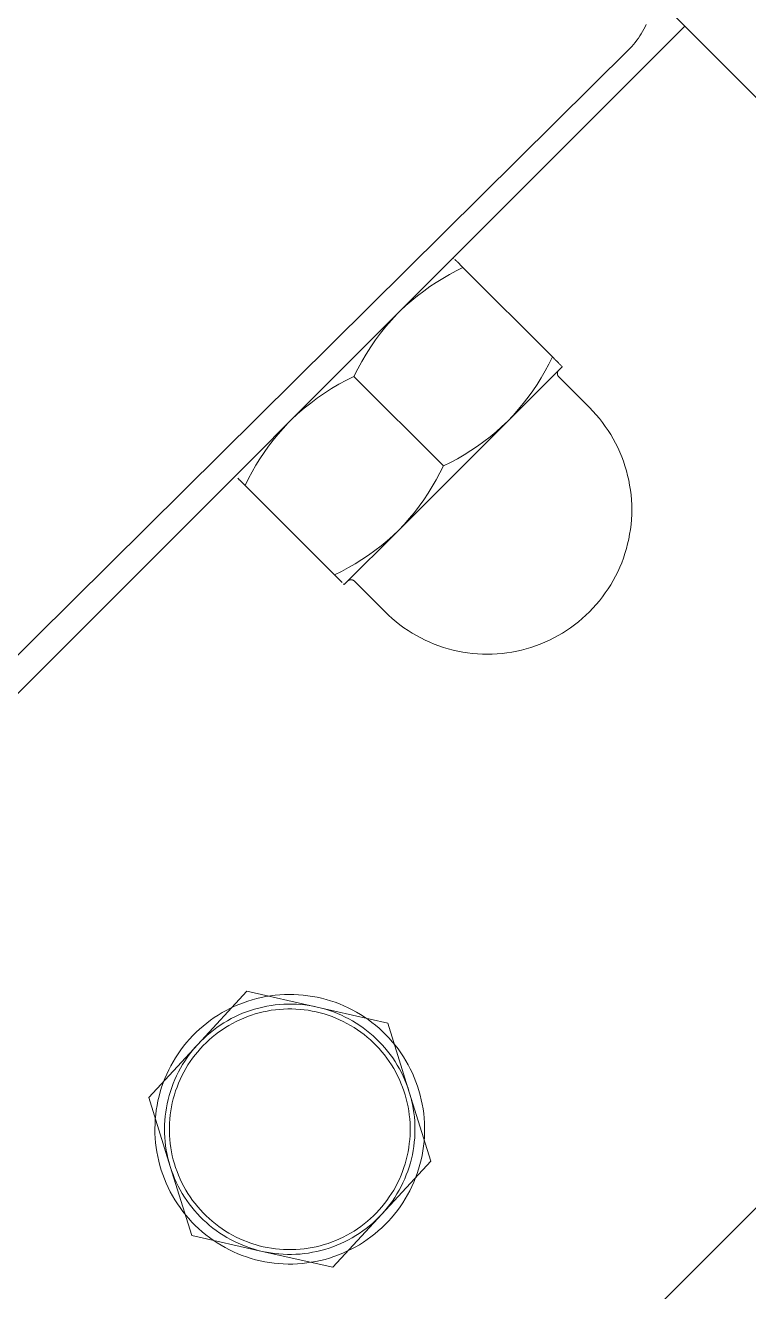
# Model space of a CAD drawing. Header units: millimetres. Extents: x -111 to 4919, y -143 to 3304.
# Drawn here: x 2043.7 to 2081.3, y 1589.4 to 1655.2 of the extents above; entities that cross this region are included whole.
import ezdxf

# ---------------------------------------------------------------- set-up
doc = ezdxf.new("R2010")
doc.units = ezdxf.units.MM
doc.layers.add('ZANO_R', color=7, linetype='Continuous', lineweight=0)

msp = doc.modelspace()

# ---------------------------------------------------------------- linework, layer by layer
at = {"layer": 'ZANO_R'}
for p, q in [((2077.942, 1655.129), (2076.258, 1656.813)), ((2075.935, 1655.228), (2075.879, 1655.103)), ((2070.871, 1648.057), (2077.942, 1655.129)), ((2075.537, 1654.513), (2075.457, 1654.402)), ((2075.613, 1654.626), (2075.537, 1654.513)), ((2075.686, 1654.742), (2075.613, 1654.626)), ((2075.754, 1654.86), (2075.686, 1654.742)), ((2075.818, 1654.98), (2075.754, 1654.86)), ((2075.879, 1655.103), (2075.818, 1654.98)), ((2103.398, 1629.673), (2077.942, 1655.129)), ((1760.873, 1342.491), (2075.074, 1653.962)), ((2075.074, 1653.962), (2075.135, 1654.024)), ((2075.135, 1654.024), (2075.195, 1654.087)), ((2075.286, 1654.189), (2075.195, 1654.087)), ((2075.373, 1654.294), (2075.286, 1654.189)), ((2075.457, 1654.402), (2075.373, 1654.294)), ((2070.871, 1648.057), (1766.815, 1344.002)), ((2065.927, 1643.103), (2065.922, 1643.108)), ((2065.935, 1643.095), (2065.931, 1643.099)), ((2065.947, 1643.083), (2065.941, 1643.088)), ((2066.022, 1643.007), (2065.999, 1643.031)), ((2066.022, 1643.007), (2066.028, 1643.002)), ((2066.057, 1642.972), (2066.028, 1643.002)), ((2066.057, 1642.972), (2066.059, 1642.97)), ((2066.088, 1642.942), (2066.059, 1642.97)), ((2066.088, 1642.942), (2066.094, 1642.935)), ((2066.121, 1642.909), (2066.094, 1642.935)), ((2066.121, 1642.909), (2066.132, 1642.897)), ((2066.154, 1642.875), (2066.132, 1642.897)), ((2066.154, 1642.875), (2066.371, 1642.659)), ((2065.042, 1641.829), (2065.379, 1642.039)), ((2065.379, 1642.039), (2065.722, 1642.237)), ((2065.722, 1642.237), (2066.072, 1642.426)), ((2066.072, 1642.426), (2066.427, 1642.602)), ((2066.427, 1642.602), (2066.371, 1642.659)), ((2066.427, 1642.602), (2071.073, 1637.956)), ((2064.073, 1641.138), (2064.389, 1641.378)), ((2064.389, 1641.378), (2064.712, 1641.609)), ((2064.712, 1641.609), (2065.042, 1641.829)), ((2063.465, 1640.628), (2063.765, 1640.888)), ((2063.765, 1640.888), (2064.073, 1641.138)), ((2062.712, 1639.871), (2063.01, 1640.195)), ((2063.174, 1640.359), (2063.465, 1640.628)), ((2062.151, 1639.192), (2062.426, 1639.537)), ((2062.426, 1639.537), (2062.712, 1639.871)), ((2061.639, 1638.476), (2061.889, 1638.839)), ((2061.889, 1638.839), (2062.151, 1639.192)), ((2061.178, 1637.726), (2061.402, 1638.105)), ((2061.402, 1638.105), (2061.639, 1638.476)), ((2060.967, 1637.339), (2061.178, 1637.726)), ((2071.579, 1637.451), (2068.802, 1634.674)), ((2070.891, 1637.591), (2070.698, 1637.232)), ((2071.073, 1637.956), (2070.891, 1637.591)), ((2071.073, 1637.956), (2071.142, 1637.888)), ((2071.183, 1637.847), (2071.142, 1637.888)), ((2071.183, 1637.847), (2071.21, 1637.819)), ((2071.233, 1637.796), (2071.21, 1637.819)), ((2071.233, 1637.796), (2071.278, 1637.751)), ((2071.281, 1637.748), (2071.278, 1637.751)), ((2071.281, 1637.748), (2071.312, 1637.717)), ((2071.326, 1637.703), (2071.312, 1637.717)), ((2071.326, 1637.703), (2071.346, 1637.684)), ((2071.368, 1637.662), (2071.346, 1637.684)), ((2071.368, 1637.662), (2071.379, 1637.65)), ((2071.406, 1637.623), (2071.379, 1637.65)), ((2071.406, 1637.623), (2071.413, 1637.617)), ((2071.441, 1637.588), (2071.413, 1637.617)), ((2071.441, 1637.588), (2071.446, 1637.584)), ((2071.473, 1637.557), (2071.446, 1637.584)), ((2071.472, 1637.557), (2071.478, 1637.551)), ((2071.5, 1637.529), (2071.478, 1637.551)), ((2071.525, 1637.505), (2071.51, 1637.52)), ((2071.543, 1637.487), (2071.54, 1637.49)), ((2071.559, 1637.471), (2071.553, 1637.476)), ((2071.57, 1637.46), (2071.566, 1637.464)), ((2071.579, 1637.451), (2071.572, 1637.457)), ((2059.99, 1636.538), (2060.376, 1636.749)), ((2060.376, 1636.749), (2060.77, 1636.946)), ((2060.77, 1636.946), (2060.967, 1637.339)), ((2065.416, 1632.299), (2060.77, 1636.946)), ((2070.492, 1636.879), (2070.276, 1636.533)), ((2070.698, 1637.232), (2070.492, 1636.879)), ((2071.329, 1637.114), (2071.33, 1637.123)), ((2071.329, 1637.106), (2071.329, 1637.114)), ((2071.329, 1637.097), (2071.329, 1637.106)), ((2071.329, 1637.089), (2071.329, 1637.097)), ((2071.329, 1637.08), (2071.329, 1637.089)), ((2071.33, 1637.072), (2071.329, 1637.08)), ((2071.33, 1637.123), (2071.331, 1637.131)), ((2071.331, 1637.063), (2071.33, 1637.072)), ((2071.331, 1637.131), (2071.332, 1637.14)), ((2071.332, 1637.055), (2071.331, 1637.063)), ((2071.332, 1637.14), (2071.334, 1637.148)), ((2071.334, 1637.046), (2071.332, 1637.055)), ((2071.334, 1637.148), (2071.336, 1637.156)), ((2071.336, 1637.038), (2071.334, 1637.046)), ((2071.336, 1637.156), (2071.338, 1637.165)), ((2071.338, 1637.03), (2071.336, 1637.038)), ((2071.338, 1637.165), (2071.34, 1637.173)), ((2071.34, 1637.022), (2071.338, 1637.03)), ((2071.34, 1637.173), (2071.343, 1637.181)), ((2071.343, 1637.013), (2071.34, 1637.022)), ((2071.343, 1637.181), (2071.346, 1637.189)), ((2071.346, 1637.006), (2071.343, 1637.013)), ((2071.346, 1637.189), (2071.349, 1637.197)), ((2071.349, 1636.998), (2071.346, 1637.006)), ((2071.349, 1637.197), (2071.353, 1637.204)), ((2071.353, 1636.99), (2071.349, 1636.998)), ((2071.353, 1637.204), (2071.356, 1637.212)), ((2071.357, 1636.982), (2071.353, 1636.99)), ((2071.356, 1637.212), (2071.36, 1637.22)), ((2071.361, 1636.975), (2071.357, 1636.982)), ((2071.36, 1637.22), (2071.365, 1637.227)), ((2071.365, 1636.967), (2071.361, 1636.975)), ((2071.365, 1637.227), (2071.369, 1637.234)), ((2071.369, 1636.96), (2071.365, 1636.967)), ((2071.369, 1637.234), (2071.374, 1637.241)), ((2071.374, 1636.953), (2071.369, 1636.96)), ((2071.374, 1637.241), (2071.379, 1637.248)), ((2071.379, 1636.946), (2071.374, 1636.953)), ((2071.379, 1637.248), (2071.384, 1637.255)), ((2071.385, 1636.94), (2071.379, 1636.946)), ((2071.384, 1637.255), (2071.39, 1637.261)), ((2071.39, 1636.933), (2071.385, 1636.94)), ((2071.396, 1636.927), (2071.39, 1636.933)), ((2071.402, 1636.921), (2071.396, 1636.927)), ((2072.993, 1635.33), (2071.402, 1636.921)), ((2059.24, 1636.077), (2059.611, 1636.314)), ((2059.611, 1636.314), (2059.99, 1636.538)), ((2070.048, 1636.194), (2069.809, 1635.863)), ((2070.276, 1636.533), (2070.048, 1636.194)), ((2058.179, 1635.29), (2058.523, 1635.564)), ((2058.523, 1635.564), (2058.877, 1635.827)), ((2058.877, 1635.827), (2059.24, 1636.077)), ((2069.56, 1635.54), (2069.3, 1635.226)), ((2069.809, 1635.863), (2069.56, 1635.54)), ((2057.52, 1634.706), (2057.845, 1635.003)), ((2057.845, 1635.003), (2058.179, 1635.29)), ((2069.03, 1634.92), (2068.75, 1634.622)), ((2069.3, 1635.226), (2069.03, 1634.92)), ((2072.993, 1635.33), (2073.171, 1635.145)), ((2073.171, 1635.145), (2073.342, 1634.955)), ((2073.342, 1634.955), (2073.507, 1634.759)), ((2056.828, 1633.95), (2057.088, 1634.25)), ((2057.088, 1634.25), (2057.357, 1634.542)), ((2068.682, 1634.555), (2063.161, 1629.033)), ((2068.453, 1634.343), (2068.147, 1634.073)), ((2068.75, 1634.622), (2068.453, 1634.343)), ((2073.507, 1634.759), (2073.665, 1634.558)), ((2073.665, 1634.558), (2073.817, 1634.351)), ((2073.817, 1634.351), (2073.961, 1634.14)), ((2073.961, 1634.14), (2074.098, 1633.923)), ((2056.337, 1633.327), (2056.578, 1633.642)), ((2056.578, 1633.642), (2056.828, 1633.95)), ((2067.509, 1633.564), (2067.178, 1633.325)), ((2067.832, 1633.813), (2067.509, 1633.564)), ((2068.147, 1634.073), (2067.832, 1633.813)), ((2074.098, 1633.923), (2074.227, 1633.702)), ((2074.227, 1633.702), (2074.349, 1633.477)), ((2074.349, 1633.477), (2074.462, 1633.247)), ((2055.887, 1632.673), (2056.107, 1633.004)), ((2056.107, 1633.004), (2056.337, 1633.327)), ((2066.494, 1632.88), (2066.141, 1632.675)), ((2066.839, 1633.097), (2066.494, 1632.88)), ((2067.178, 1633.325), (2066.839, 1633.097)), ((2074.462, 1633.247), (2074.569, 1633.014)), ((2074.569, 1633.014), (2074.667, 1632.778)), ((2055.478, 1631.993), (2055.677, 1632.337)), ((2055.677, 1632.337), (2055.887, 1632.673)), ((2065.416, 1632.299), (2065.234, 1631.934)), ((2065.782, 1632.481), (2065.416, 1632.299)), ((2066.141, 1632.675), (2065.782, 1632.481)), ((2074.667, 1632.778), (2074.756, 1632.538)), ((2074.756, 1632.538), (2074.838, 1632.295)), ((2074.838, 1632.295), (2074.911, 1632.05)), ((2054.608, 1631.794), (2054.615, 1631.787)), ((2054.617, 1631.785), (2054.621, 1631.781)), ((2054.632, 1631.769), (2054.633, 1631.769)), ((2054.741, 1631.661), (2054.743, 1631.659)), ((2054.743, 1631.659), (2054.745, 1631.657)), ((2054.745, 1631.657), (2054.778, 1631.624)), ((2054.778, 1631.624), (2054.78, 1631.622)), ((2054.78, 1631.622), (2054.817, 1631.585)), ((2054.817, 1631.585), (2054.819, 1631.583)), ((2054.819, 1631.583), (2054.859, 1631.543)), ((2054.859, 1631.543), (2055.113, 1631.289)), ((2055.113, 1631.289), (2055.29, 1631.644)), ((2055.29, 1631.644), (2055.478, 1631.993)), ((2065.041, 1631.575), (2064.835, 1631.222)), ((2065.234, 1631.934), (2065.041, 1631.575)), ((2074.911, 1632.05), (2074.976, 1631.802)), ((2074.976, 1631.802), (2075.033, 1631.552)), ((2075.033, 1631.552), (2075.08, 1631.301)), ((2055.113, 1631.289), (2059.76, 1626.642)), ((2064.619, 1630.876), (2064.391, 1630.538)), ((2064.835, 1631.222), (2064.619, 1630.876)), ((2075.08, 1631.301), (2075.12, 1631.048)), ((2075.12, 1631.048), (2075.15, 1630.793)), ((2064.152, 1630.207), (2063.903, 1629.884)), ((2064.391, 1630.538), (2064.152, 1630.207)), ((2075.15, 1630.793), (2075.172, 1630.538)), ((2075.172, 1630.538), (2075.185, 1630.282)), ((2075.185, 1630.282), (2075.189, 1630.026)), ((2063.643, 1629.569), (2063.373, 1629.263)), ((2063.903, 1629.884), (2063.643, 1629.569)), ((2075.172, 1629.514), (2075.15, 1629.259)), ((2075.185, 1629.77), (2075.172, 1629.514)), ((2075.189, 1630.026), (2075.185, 1629.77)), ((2063.041, 1628.914), (2060.265, 1626.137)), ((2063.093, 1628.966), (2062.796, 1628.686)), ((2063.373, 1629.263), (2063.093, 1628.966)), ((2075.12, 1629.005), (2075.08, 1628.752)), ((2075.15, 1629.259), (2075.12, 1629.005)), ((2062.49, 1628.416), (2062.175, 1628.156)), ((2062.796, 1628.686), (2062.49, 1628.416)), ((2074.976, 1628.251), (2074.911, 1628.003)), ((2075.033, 1628.5), (2074.976, 1628.251)), ((2075.08, 1628.752), (2075.033, 1628.5)), ((2061.521, 1627.668), (2061.183, 1627.44)), ((2061.852, 1627.907), (2061.521, 1627.668)), ((2062.175, 1628.156), (2061.852, 1627.907)), ((2074.838, 1627.757), (2074.756, 1627.515)), ((2074.911, 1628.003), (2074.838, 1627.757)), ((2060.484, 1627.018), (2060.125, 1626.824)), ((2060.837, 1627.223), (2060.484, 1627.018)), ((2061.183, 1627.44), (2060.837, 1627.223)), ((2074.569, 1627.038), (2074.462, 1626.805)), ((2074.667, 1627.275), (2074.569, 1627.038)), ((2074.756, 1627.515), (2074.667, 1627.275)), ((2060.125, 1626.824), (2059.76, 1626.642)), ((2059.76, 1626.642), (2059.967, 1626.434)), ((2059.967, 1626.434), (2060.132, 1626.27)), ((2060.132, 1626.27), (2060.159, 1626.243)), ((2060.159, 1626.243), (2060.164, 1626.238)), ((2060.454, 1626.326), (2060.461, 1626.331)), ((2060.461, 1626.331), (2060.468, 1626.337)), ((2060.468, 1626.337), (2060.475, 1626.342)), ((2060.475, 1626.342), (2060.482, 1626.347)), ((2060.482, 1626.347), (2060.49, 1626.351)), ((2060.49, 1626.351), (2060.497, 1626.356)), ((2060.497, 1626.356), (2060.505, 1626.36)), ((2060.505, 1626.36), (2060.513, 1626.364)), ((2060.513, 1626.364), (2060.521, 1626.367)), ((2060.521, 1626.367), (2060.529, 1626.371)), ((2060.529, 1626.371), (2060.537, 1626.374)), ((2060.537, 1626.374), (2060.545, 1626.376)), ((2060.545, 1626.376), (2060.554, 1626.379)), ((2060.554, 1626.379), (2060.562, 1626.381)), ((2060.562, 1626.381), (2060.571, 1626.383)), ((2060.571, 1626.383), (2060.579, 1626.384)), ((2060.579, 1626.384), (2060.588, 1626.385)), ((2060.588, 1626.385), (2060.597, 1626.386)), ((2060.597, 1626.386), (2060.605, 1626.387)), ((2060.605, 1626.387), (2060.614, 1626.387)), ((2060.614, 1626.387), (2060.623, 1626.387)), ((2060.623, 1626.387), (2060.631, 1626.387)), ((2060.631, 1626.387), (2060.64, 1626.386)), ((2060.64, 1626.386), (2060.649, 1626.385)), ((2060.649, 1626.385), (2060.657, 1626.384)), ((2060.657, 1626.384), (2060.666, 1626.383)), ((2060.666, 1626.383), (2060.675, 1626.381)), ((2060.675, 1626.381), (2060.683, 1626.379)), ((2060.683, 1626.379), (2060.691, 1626.376)), ((2060.691, 1626.376), (2060.7, 1626.374)), ((2060.7, 1626.374), (2060.708, 1626.371)), ((2060.708, 1626.371), (2060.716, 1626.367)), ((2060.716, 1626.367), (2060.724, 1626.364)), ((2060.724, 1626.364), (2060.732, 1626.36)), ((2060.732, 1626.36), (2060.74, 1626.356)), ((2060.74, 1626.356), (2060.747, 1626.351)), ((2060.747, 1626.351), (2060.755, 1626.347)), ((2060.755, 1626.347), (2060.762, 1626.342)), ((2060.762, 1626.342), (2060.769, 1626.337)), ((2060.769, 1626.337), (2060.776, 1626.331)), ((2060.776, 1626.331), (2060.782, 1626.326)), ((2060.782, 1626.326), (2060.789, 1626.32)), ((2060.789, 1626.32), (2060.795, 1626.314)), ((2060.795, 1626.314), (2062.386, 1624.723)), ((2074.227, 1626.35), (2074.098, 1626.129)), ((2074.349, 1626.576), (2074.227, 1626.35)), ((2074.462, 1626.805), (2074.349, 1626.576)), ((2060.226, 1626.176), (2060.245, 1626.157)), ((2060.246, 1626.156), (2060.256, 1626.146)), ((2060.257, 1626.145), (2060.265, 1626.137)), ((2073.817, 1625.701), (2073.665, 1625.494)), ((2073.961, 1625.913), (2073.817, 1625.701)), ((2074.098, 1626.129), (2073.961, 1625.913)), ((2073.342, 1625.097), (2073.171, 1624.907)), ((2073.507, 1625.293), (2073.342, 1625.097)), ((2073.665, 1625.494), (2073.507, 1625.293)), ((2062.57, 1624.545), (2062.386, 1624.723)), ((2062.76, 1624.373), (2062.57, 1624.545)), ((2062.956, 1624.208), (2062.76, 1624.373)), ((2072.618, 1624.373), (2072.423, 1624.208)), ((2072.809, 1624.545), (2072.618, 1624.373)), ((2072.993, 1624.723), (2072.809, 1624.545)), ((2073.171, 1624.907), (2072.993, 1624.723)), ((2063.158, 1624.05), (2062.956, 1624.208)), ((2063.364, 1623.899), (2063.158, 1624.05)), ((2063.576, 1623.755), (2063.364, 1623.899)), ((2063.793, 1623.618), (2063.576, 1623.755)), ((2064.014, 1623.489), (2063.793, 1623.618)), ((2071.586, 1623.618), (2071.365, 1623.489)), ((2071.803, 1623.755), (2071.586, 1623.618)), ((2072.015, 1623.899), (2071.803, 1623.755)), ((2072.221, 1624.05), (2072.015, 1623.899)), ((2072.423, 1624.208), (2072.221, 1624.05)), ((2064.239, 1623.367), (2064.014, 1623.489)), ((2064.468, 1623.253), (2064.239, 1623.367)), ((2064.701, 1623.147), (2064.468, 1623.253)), ((2064.938, 1623.049), (2064.701, 1623.147)), ((2065.178, 1622.959), (2064.938, 1623.049)), ((2065.421, 1622.878), (2065.178, 1622.959)), ((2070.201, 1622.959), (2069.958, 1622.878)), ((2070.441, 1623.049), (2070.201, 1622.959)), ((2070.677, 1623.147), (2070.441, 1623.049)), ((2070.911, 1623.253), (2070.677, 1623.147)), ((2071.14, 1623.367), (2070.911, 1623.253)), ((2071.365, 1623.489), (2071.14, 1623.367)), ((2065.666, 1622.804), (2065.421, 1622.878)), ((2065.914, 1622.739), (2065.666, 1622.804)), ((2066.163, 1622.683), (2065.914, 1622.739)), ((2066.415, 1622.635), (2066.163, 1622.683)), ((2066.668, 1622.596), (2066.415, 1622.635)), ((2066.922, 1622.566), (2066.668, 1622.596)), ((2067.178, 1622.544), (2066.922, 1622.566)), ((2067.433, 1622.531), (2067.178, 1622.544)), ((2067.689, 1622.526), (2067.433, 1622.531)), ((2067.945, 1622.531), (2067.689, 1622.526)), ((2068.201, 1622.544), (2067.945, 1622.531)), ((2068.456, 1622.566), (2068.201, 1622.544)), ((2068.711, 1622.596), (2068.456, 1622.566)), ((2068.964, 1622.635), (2068.711, 1622.596)), ((2069.215, 1622.683), (2068.964, 1622.635)), ((2069.465, 1622.739), (2069.215, 1622.683)), ((2069.713, 1622.804), (2069.465, 1622.739)), ((2069.958, 1622.878), (2069.713, 1622.804)), ((1799.342, 1311.475), (2103.398, 1615.531)), ((2055.206, 1605.019), (2052.66, 1602.262)), ((2058.867, 1604.194), (2055.206, 1605.019)), ((2055.488, 1604.576), (2055.256, 1604.505)), ((2055.723, 1604.64), (2055.488, 1604.576)), ((2055.959, 1604.695), (2055.723, 1604.64)), ((2056.198, 1604.742), (2055.959, 1604.695)), ((2056.437, 1604.781), (2056.198, 1604.742)), ((2056.678, 1604.812), (2056.437, 1604.781)), ((2056.92, 1604.834), (2056.678, 1604.812)), ((2057.163, 1604.848), (2056.92, 1604.834)), ((2057.406, 1604.853), (2057.163, 1604.848)), ((2057.649, 1604.85), (2057.406, 1604.853)), ((2057.892, 1604.838), (2057.649, 1604.85)), ((2058.134, 1604.818), (2057.892, 1604.838)), ((2058.375, 1604.79), (2058.134, 1604.818)), ((2058.615, 1604.753), (2058.375, 1604.79)), ((2058.854, 1604.708), (2058.615, 1604.753)), ((2059.091, 1604.654), (2058.854, 1604.708)), ((2059.326, 1604.593), (2059.091, 1604.654)), ((2059.559, 1604.523), (2059.326, 1604.593)), ((2059.789, 1604.446), (2059.559, 1604.523)), ((2053.928, 1603.91), (2053.719, 1603.785)), ((2054.14, 1604.028), (2053.928, 1603.91)), ((2054.356, 1604.139), (2054.14, 1604.028)), ((2054.576, 1604.242), (2054.356, 1604.139)), ((2054.8, 1604.337), (2054.576, 1604.242)), ((2054.786, 1603.788), (2054.988, 1603.874)), ((2055.026, 1604.425), (2054.8, 1604.337)), ((2054.988, 1603.874), (2055.193, 1603.953)), ((2055.256, 1604.505), (2055.026, 1604.425)), ((2055.193, 1603.953), (2055.4, 1604.026)), ((2055.4, 1604.026), (2055.61, 1604.091)), ((2055.61, 1604.091), (2055.822, 1604.149)), ((2055.853, 1603.899), (2055.647, 1603.841)), ((2055.822, 1604.149), (2056.035, 1604.2)), ((2056.06, 1603.949), (2055.853, 1603.899)), ((2056.035, 1604.2), (2056.25, 1604.244)), ((2056.269, 1603.993), (2056.06, 1603.949)), ((2056.25, 1604.244), (2056.467, 1604.28)), ((2056.479, 1604.029), (2056.269, 1603.993)), ((2056.467, 1604.28), (2056.684, 1604.309)), ((2056.691, 1604.058), (2056.479, 1604.029)), ((2056.684, 1604.309), (2056.903, 1604.331)), ((2056.903, 1604.08), (2056.691, 1604.058)), ((2056.903, 1604.331), (2057.122, 1604.345)), ((2057.116, 1604.095), (2056.903, 1604.08)), ((2057.329, 1604.102), (2057.116, 1604.095)), ((2057.122, 1604.345), (2057.341, 1604.352)), ((2057.542, 1604.102), (2057.329, 1604.102)), ((2057.341, 1604.352), (2057.561, 1604.352)), ((2057.756, 1604.095), (2057.542, 1604.102)), ((2057.561, 1604.352), (2057.78, 1604.344)), ((2057.969, 1604.08), (2057.756, 1604.095)), ((2057.78, 1604.344), (2057.999, 1604.328)), ((2058.181, 1604.058), (2057.969, 1604.08)), ((2057.999, 1604.328), (2058.218, 1604.306)), ((2058.392, 1604.029), (2058.181, 1604.058)), ((2058.218, 1604.306), (2058.435, 1604.276)), ((2058.603, 1603.993), (2058.392, 1604.029)), ((2058.435, 1604.276), (2058.652, 1604.238)), ((2058.812, 1603.95), (2058.603, 1603.993)), ((2058.652, 1604.238), (2058.867, 1604.194)), ((2059.019, 1603.899), (2058.812, 1603.95)), ((2062.527, 1603.368), (2058.867, 1604.194)), ((2058.867, 1604.194), (2059.08, 1604.142)), ((2059.225, 1603.842), (2059.019, 1603.899)), ((2059.08, 1604.142), (2059.291, 1604.083)), ((2059.291, 1604.083), (2059.501, 1604.016)), ((2059.501, 1604.016), (2059.708, 1603.943)), ((2059.708, 1603.943), (2059.912, 1603.863)), ((2060.017, 1604.36), (2059.789, 1604.446)), ((2060.241, 1604.267), (2060.017, 1604.36)), ((2060.462, 1604.165), (2060.241, 1604.267)), ((2060.679, 1604.057), (2060.462, 1604.165)), ((2060.892, 1603.94), (2060.679, 1604.057)), ((2061.102, 1603.817), (2060.892, 1603.94)), ((2052.934, 1603.213), (2052.751, 1603.054)), ((2053.123, 1603.366), (2052.934, 1603.213)), ((2053.317, 1603.512), (2053.123, 1603.366)), ((2053.516, 1603.652), (2053.317, 1603.512)), ((2053.719, 1603.785), (2053.516, 1603.652)), ((2053.646, 1603.133), (2053.826, 1603.258)), ((2053.826, 1603.258), (2054.011, 1603.377)), ((2054.011, 1603.377), (2054.199, 1603.489)), ((2054.28, 1603.247), (2054.098, 1603.136)), ((2054.199, 1603.489), (2054.391, 1603.596)), ((2054.466, 1603.352), (2054.28, 1603.247)), ((2054.391, 1603.596), (2054.587, 1603.695)), ((2054.656, 1603.45), (2054.466, 1603.352)), ((2054.587, 1603.695), (2054.786, 1603.788)), ((2054.848, 1603.542), (2054.656, 1603.45)), ((2055.044, 1603.627), (2054.848, 1603.542)), ((2055.243, 1603.705), (2055.044, 1603.627)), ((2055.444, 1603.777), (2055.243, 1603.705)), ((2055.647, 1603.841), (2055.444, 1603.777)), ((2059.428, 1603.777), (2059.225, 1603.842)), ((2059.629, 1603.706), (2059.428, 1603.777)), ((2059.828, 1603.627), (2059.629, 1603.706)), ((2060.023, 1603.542), (2059.828, 1603.627)), ((2059.912, 1603.863), (2060.114, 1603.776)), ((2060.216, 1603.451), (2060.023, 1603.542)), ((2060.114, 1603.776), (2060.312, 1603.682)), ((2060.406, 1603.353), (2060.216, 1603.451)), ((2060.312, 1603.682), (2060.508, 1603.582)), ((2060.592, 1603.248), (2060.406, 1603.353)), ((2060.508, 1603.582), (2060.699, 1603.475)), ((2060.774, 1603.137), (2060.592, 1603.248)), ((2060.699, 1603.475), (2060.887, 1603.361)), ((2060.887, 1603.361), (2061.071, 1603.241)), ((2061.071, 1603.241), (2061.251, 1603.116)), ((2061.306, 1603.686), (2061.102, 1603.817)), ((2061.507, 1603.548), (2061.306, 1603.686)), ((2061.702, 1603.403), (2061.507, 1603.548)), ((2061.892, 1603.252), (2061.702, 1603.403)), ((2062.076, 1603.094), (2061.892, 1603.252)), ((2063.643, 1599.785), (2062.527, 1603.368)), ((2052.401, 1602.716), (2052.236, 1602.538)), ((2052.573, 1602.888), (2052.401, 1602.716)), ((2052.751, 1603.054), (2052.573, 1602.888)), ((2052.812, 1602.421), (2052.969, 1602.574)), ((2052.969, 1602.574), (2053.131, 1602.722)), ((2053.131, 1602.722), (2053.298, 1602.865)), ((2053.409, 1602.633), (2053.249, 1602.492)), ((2053.298, 1602.865), (2053.469, 1603.002)), ((2053.575, 1602.767), (2053.409, 1602.633)), ((2053.469, 1603.002), (2053.646, 1603.133)), ((2053.745, 1602.896), (2053.575, 1602.767)), ((2053.919, 1603.019), (2053.745, 1602.896)), ((2054.098, 1603.136), (2053.919, 1603.019)), ((2060.952, 1603.02), (2060.774, 1603.137)), ((2061.127, 1602.897), (2060.952, 1603.02)), ((2061.297, 1602.768), (2061.127, 1602.897)), ((2061.251, 1603.116), (2061.427, 1602.984)), ((2061.462, 1602.633), (2061.297, 1602.768)), ((2061.427, 1602.984), (2061.598, 1602.846)), ((2061.623, 1602.493), (2061.462, 1602.633)), ((2061.598, 1602.846), (2061.764, 1602.703)), ((2061.764, 1602.703), (2061.925, 1602.554)), ((2061.925, 1602.554), (2062.082, 1602.399)), ((2062.256, 1602.93), (2062.076, 1603.094)), ((2062.429, 1602.759), (2062.256, 1602.93)), ((2062.596, 1602.583), (2062.429, 1602.759)), ((2062.757, 1602.401), (2062.596, 1602.583)), ((2052.66, 1602.262), (2050.115, 1599.504)), ((2051.777, 1601.972), (2051.637, 1601.773)), ((2051.923, 1602.166), (2051.777, 1601.972)), ((2052.076, 1602.355), (2051.923, 1602.166)), ((2052.236, 1602.538), (2052.076, 1602.355)), ((2052.239, 1601.756), (2052.374, 1601.929)), ((2052.374, 1601.929), (2052.514, 1602.098)), ((2052.514, 1602.098), (2052.66, 1602.262)), ((2052.796, 1602.04), (2052.656, 1601.879)), ((2052.66, 1602.262), (2052.812, 1602.421)), ((2052.942, 1602.196), (2052.796, 1602.04)), ((2053.093, 1602.347), (2052.942, 1602.196)), ((2053.249, 1602.492), (2053.093, 1602.347)), ((2061.779, 1602.348), (2061.623, 1602.493)), ((2061.93, 1602.197), (2061.779, 1602.348)), ((2062.076, 1602.041), (2061.93, 1602.197)), ((2062.216, 1601.88), (2062.076, 1602.041)), ((2062.082, 1602.399), (2062.233, 1602.24)), ((2062.233, 1602.24), (2062.378, 1602.076)), ((2062.378, 1602.076), (2062.518, 1601.906)), ((2062.518, 1601.906), (2062.652, 1601.732)), ((2062.912, 1602.214), (2062.757, 1602.401)), ((2063.06, 1602.021), (2062.912, 1602.214)), ((2063.201, 1601.824), (2063.06, 1602.021)), ((2051.379, 1601.362), (2051.261, 1601.149)), ((2051.505, 1601.57), (2051.379, 1601.362)), ((2051.637, 1601.773), (2051.505, 1601.57)), ((2051.871, 1601.21), (2051.987, 1601.396)), ((2051.987, 1601.396), (2052.11, 1601.578)), ((2052.11, 1601.578), (2052.239, 1601.756)), ((2052.269, 1601.369), (2052.152, 1601.19)), ((2052.392, 1601.543), (2052.269, 1601.369)), ((2052.521, 1601.713), (2052.392, 1601.543)), ((2052.656, 1601.879), (2052.521, 1601.713)), ((2062.351, 1601.714), (2062.216, 1601.88)), ((2062.48, 1601.544), (2062.351, 1601.714)), ((2062.603, 1601.37), (2062.48, 1601.544)), ((2062.72, 1601.192), (2062.603, 1601.37)), ((2062.652, 1601.732), (2062.78, 1601.554)), ((2062.78, 1601.554), (2062.902, 1601.371)), ((2062.902, 1601.371), (2063.017, 1601.185)), ((2063.336, 1601.621), (2063.201, 1601.824)), ((2063.463, 1601.414), (2063.336, 1601.621)), ((2063.583, 1601.203), (2063.463, 1601.414)), ((2051.047, 1600.713), (2050.952, 1600.49)), ((2051.15, 1600.933), (2051.047, 1600.713)), ((2051.261, 1601.149), (2051.15, 1600.933)), ((2051.469, 1600.43), (2051.559, 1600.63)), ((2051.559, 1600.63), (2051.657, 1600.827)), ((2051.657, 1600.827), (2051.76, 1601.02)), ((2051.839, 1600.633), (2051.747, 1600.44)), ((2051.76, 1601.02), (2051.871, 1601.21)), ((2051.937, 1600.822), (2051.839, 1600.633)), ((2052.041, 1601.008), (2051.937, 1600.822)), ((2052.152, 1601.19), (2052.041, 1601.008)), ((2062.831, 1601.009), (2062.72, 1601.192)), ((2062.935, 1600.823), (2062.831, 1601.009)), ((2063.034, 1600.634), (2062.935, 1600.823)), ((2063.017, 1601.185), (2063.127, 1600.994)), ((2063.125, 1600.441), (2063.034, 1600.634)), ((2063.127, 1600.994), (2063.23, 1600.8)), ((2063.23, 1600.8), (2063.326, 1600.603)), ((2063.326, 1600.603), (2063.415, 1600.403)), ((2063.695, 1600.987), (2063.583, 1601.203)), ((2063.8, 1600.768), (2063.695, 1600.987)), ((2063.898, 1600.546), (2063.8, 1600.768)), ((2050.785, 1600.033), (2050.713, 1599.801)), ((2050.864, 1600.263), (2050.785, 1600.033)), ((2050.952, 1600.49), (2050.864, 1600.263)), ((2051.239, 1599.813), (2051.309, 1600.021)), ((2051.309, 1600.021), (2051.385, 1600.227)), ((2051.385, 1600.227), (2051.469, 1600.43)), ((2051.584, 1600.046), (2051.512, 1599.844)), ((2051.662, 1600.244), (2051.584, 1600.046)), ((2051.747, 1600.44), (2051.662, 1600.244)), ((2063.21, 1600.245), (2063.125, 1600.441)), ((2063.289, 1600.047), (2063.21, 1600.245)), ((2063.36, 1599.846), (2063.289, 1600.047)), ((2063.415, 1600.403), (2063.498, 1600.199)), ((2063.498, 1600.199), (2063.574, 1599.993)), ((2063.574, 1599.993), (2063.643, 1599.785)), ((2063.987, 1600.32), (2063.898, 1600.546)), ((2064.069, 1600.091), (2063.987, 1600.32)), ((2064.143, 1599.859), (2064.069, 1600.091)), ((2050.115, 1599.504), (2051.23, 1595.921)), ((2050.594, 1599.33), (2050.547, 1599.092)), ((2050.649, 1599.567), (2050.594, 1599.33)), ((2050.713, 1599.801), (2050.649, 1599.567)), ((2051.072, 1599.176), (2051.121, 1599.39)), ((2051.121, 1599.39), (2051.176, 1599.603)), ((2051.176, 1599.603), (2051.239, 1599.813)), ((2051.39, 1599.436), (2051.34, 1599.228)), ((2051.448, 1599.641), (2051.39, 1599.436)), ((2051.512, 1599.844), (2051.448, 1599.641)), ((2063.425, 1599.642), (2063.36, 1599.846)), ((2063.482, 1599.437), (2063.425, 1599.642)), ((2063.533, 1599.229), (2063.482, 1599.437)), ((2064.758, 1596.201), (2063.643, 1599.785)), ((2063.643, 1599.785), (2063.704, 1599.574)), ((2063.704, 1599.574), (2063.759, 1599.361)), ((2063.759, 1599.361), (2063.806, 1599.147)), ((2064.208, 1599.625), (2064.143, 1599.859)), ((2064.266, 1599.389), (2064.208, 1599.625)), ((2064.315, 1599.151), (2064.266, 1599.389)), ((2050.478, 1598.611), (2050.455, 1598.369)), ((2050.508, 1598.852), (2050.478, 1598.611)), ((2050.547, 1599.092), (2050.508, 1598.852)), ((2050.971, 1598.525), (2050.998, 1598.743)), ((2050.998, 1598.743), (2051.031, 1598.96)), ((2051.031, 1598.96), (2051.072, 1599.176)), ((2051.231, 1598.597), (2051.26, 1598.809)), ((2051.26, 1598.809), (2051.296, 1599.019)), ((2051.296, 1599.019), (2051.34, 1599.228)), ((2063.576, 1599.02), (2063.533, 1599.229)), ((2063.613, 1598.81), (2063.576, 1599.02)), ((2063.642, 1598.599), (2063.613, 1598.81)), ((2063.806, 1599.147), (2063.846, 1598.931)), ((2063.846, 1598.931), (2063.879, 1598.714)), ((2063.879, 1598.714), (2063.905, 1598.496)), ((2064.356, 1598.912), (2064.315, 1599.151)), ((2064.388, 1598.671), (2064.356, 1598.912)), ((2064.413, 1598.429), (2064.388, 1598.671)), ((2050.442, 1598.126), (2050.436, 1597.883)), ((2050.455, 1598.369), (2050.442, 1598.126)), ((2050.936, 1597.868), (2050.941, 1598.087)), ((2050.941, 1598.087), (2050.952, 1598.307)), ((2050.952, 1598.307), (2050.971, 1598.525)), ((2051.187, 1597.959), (2051.195, 1598.172)), ((2051.187, 1597.746), (2051.187, 1597.959)), ((2051.195, 1598.172), (2051.209, 1598.385)), ((2051.209, 1598.385), (2051.231, 1598.597)), ((2063.664, 1598.386), (2063.642, 1598.599)), ((2063.678, 1598.173), (2063.664, 1598.386)), ((2063.685, 1597.96), (2063.678, 1598.173)), ((2063.685, 1597.747), (2063.685, 1597.96)), ((2063.905, 1598.496), (2063.923, 1598.277)), ((2063.923, 1598.277), (2063.933, 1598.058)), ((2063.933, 1598.058), (2063.936, 1597.838)), ((2064.428, 1598.187), (2064.413, 1598.429)), ((2064.436, 1597.944), (2064.428, 1598.187)), ((2050.436, 1597.883), (2050.44, 1597.64)), ((2050.44, 1597.64), (2050.451, 1597.398)), ((2050.451, 1597.398), (2050.471, 1597.155)), ((2050.94, 1597.648), (2050.936, 1597.868)), ((2050.95, 1597.429), (2050.94, 1597.648)), ((2050.968, 1597.21), (2050.95, 1597.429)), ((2051.195, 1597.532), (2051.187, 1597.746)), ((2051.209, 1597.319), (2051.195, 1597.532)), ((2051.231, 1597.107), (2051.209, 1597.319)), ((2063.642, 1597.108), (2063.664, 1597.321)), ((2063.664, 1597.321), (2063.678, 1597.533)), ((2063.678, 1597.533), (2063.685, 1597.747)), ((2063.921, 1597.399), (2063.901, 1597.18)), ((2063.932, 1597.618), (2063.921, 1597.399)), ((2063.936, 1597.838), (2063.932, 1597.618)), ((2064.407, 1597.216), (2064.425, 1597.458)), ((2064.425, 1597.458), (2064.435, 1597.701)), ((2064.435, 1597.701), (2064.436, 1597.944)), ((2050.471, 1597.155), (2050.5, 1596.914)), ((2050.5, 1596.914), (2050.536, 1596.674)), ((2050.536, 1596.674), (2050.581, 1596.435)), ((2050.994, 1596.992), (2050.968, 1597.21)), ((2051.026, 1596.775), (2050.994, 1596.992)), ((2051.066, 1596.559), (2051.026, 1596.775)), ((2051.26, 1596.896), (2051.231, 1597.107)), ((2051.296, 1596.685), (2051.26, 1596.896)), ((2051.34, 1596.476), (2051.296, 1596.685)), ((2063.533, 1596.478), (2063.577, 1596.687)), ((2063.577, 1596.687), (2063.613, 1596.897)), ((2063.613, 1596.897), (2063.642, 1597.108)), ((2063.841, 1596.746), (2063.8, 1596.53)), ((2063.875, 1596.963), (2063.841, 1596.746)), ((2063.901, 1597.18), (2063.875, 1596.963)), ((2064.303, 1596.495), (2064.346, 1596.734)), ((2064.346, 1596.734), (2064.381, 1596.974)), ((2064.381, 1596.974), (2064.407, 1597.216)), ((2050.581, 1596.435), (2050.635, 1596.198)), ((2050.635, 1596.198), (2050.696, 1595.963)), ((2051.114, 1596.345), (2051.066, 1596.559)), ((2051.168, 1596.132), (2051.114, 1596.345)), ((2051.23, 1595.921), (2051.168, 1596.132)), ((2051.39, 1596.269), (2051.34, 1596.476)), ((2051.448, 1596.064), (2051.39, 1596.269)), ((2051.513, 1595.86), (2051.448, 1596.064)), ((2062.212, 1593.444), (2064.758, 1596.201)), ((2063.425, 1596.065), (2063.361, 1595.861)), ((2063.483, 1596.27), (2063.425, 1596.065)), ((2063.533, 1596.478), (2063.483, 1596.27)), ((2063.696, 1596.103), (2063.634, 1595.893)), ((2063.752, 1596.316), (2063.696, 1596.103)), ((2063.8, 1596.53), (2063.752, 1596.316)), ((2064.125, 1595.788), (2064.193, 1596.022)), ((2064.193, 1596.022), (2064.252, 1596.257)), ((2064.252, 1596.257), (2064.303, 1596.495)), ((2050.696, 1595.963), (2050.766, 1595.73)), ((2050.766, 1595.73), (2050.844, 1595.5)), ((2050.844, 1595.5), (2050.929, 1595.273)), ((2051.23, 1595.921), (2052.345, 1592.338)), ((2051.299, 1595.713), (2051.23, 1595.921)), ((2051.375, 1595.507), (2051.299, 1595.713)), ((2051.457, 1595.303), (2051.375, 1595.507)), ((2051.584, 1595.659), (2051.513, 1595.86)), ((2051.662, 1595.461), (2051.584, 1595.659)), ((2051.747, 1595.265), (2051.662, 1595.461)), ((2063.211, 1595.462), (2063.126, 1595.266)), ((2063.289, 1595.66), (2063.211, 1595.462)), ((2063.361, 1595.861), (2063.289, 1595.66)), ((2063.487, 1595.479), (2063.404, 1595.276)), ((2063.564, 1595.685), (2063.487, 1595.479)), ((2063.634, 1595.893), (2063.564, 1595.685)), ((2063.874, 1595.104), (2063.966, 1595.329)), ((2063.966, 1595.329), (2064.049, 1595.557)), ((2064.049, 1595.557), (2064.125, 1595.788)), ((2050.929, 1595.273), (2051.023, 1595.048)), ((2051.023, 1595.048), (2051.124, 1594.827)), ((2051.124, 1594.827), (2051.233, 1594.61)), ((2051.547, 1595.103), (2051.457, 1595.303)), ((2051.643, 1594.905), (2051.547, 1595.103)), ((2051.746, 1594.711), (2051.643, 1594.905)), ((2051.855, 1594.521), (2051.746, 1594.711)), ((2051.839, 1595.072), (2051.747, 1595.265)), ((2051.937, 1594.883), (2051.839, 1595.072)), ((2052.042, 1594.697), (2051.937, 1594.883)), ((2052.153, 1594.514), (2052.042, 1594.697)), ((2062.831, 1594.698), (2062.721, 1594.515)), ((2062.936, 1594.884), (2062.831, 1594.698)), ((2063.034, 1595.073), (2062.936, 1594.884)), ((2063.112, 1594.685), (2063.002, 1594.496)), ((2063.126, 1595.266), (2063.034, 1595.073)), ((2063.216, 1594.879), (2063.112, 1594.685)), ((2063.313, 1595.076), (2063.216, 1594.879)), ((2063.404, 1595.276), (2063.313, 1595.076)), ((2063.553, 1594.45), (2063.668, 1594.664)), ((2063.668, 1594.664), (2063.775, 1594.882)), ((2063.775, 1594.882), (2063.874, 1595.104)), ((2051.233, 1594.61), (2051.349, 1594.397)), ((2051.349, 1594.397), (2051.473, 1594.188)), ((2051.473, 1594.188), (2051.603, 1593.983)), ((2051.971, 1594.334), (2051.855, 1594.521)), ((2052.093, 1594.152), (2051.971, 1594.334)), ((2052.221, 1593.974), (2052.093, 1594.152)), ((2052.27, 1594.336), (2052.153, 1594.514)), ((2052.393, 1594.162), (2052.27, 1594.336)), ((2052.522, 1593.991), (2052.393, 1594.162)), ((2062.481, 1594.162), (2062.352, 1593.992)), ((2062.604, 1594.337), (2062.481, 1594.162)), ((2062.721, 1594.515), (2062.604, 1594.337)), ((2062.763, 1594.127), (2062.634, 1593.95)), ((2062.886, 1594.309), (2062.763, 1594.127)), ((2063.002, 1594.496), (2062.886, 1594.309)), ((2063.167, 1593.832), (2063.303, 1594.034)), ((2063.303, 1594.034), (2063.432, 1594.24)), ((2063.432, 1594.24), (2063.553, 1594.45)), ((2051.603, 1593.983), (2051.741, 1593.783)), ((2051.741, 1593.783), (2051.886, 1593.588)), ((2051.886, 1593.588), (2052.037, 1593.397)), ((2052.037, 1593.397), (2052.195, 1593.213)), ((2052.355, 1593.8), (2052.221, 1593.974)), ((2052.495, 1593.63), (2052.355, 1593.8)), ((2052.64, 1593.466), (2052.495, 1593.63)), ((2052.657, 1593.826), (2052.522, 1593.991)), ((2052.791, 1593.306), (2052.64, 1593.466)), ((2052.797, 1593.665), (2052.657, 1593.826)), ((2052.943, 1593.509), (2052.797, 1593.665)), ((2053.093, 1593.358), (2052.943, 1593.509)), ((2053.249, 1593.213), (2053.093, 1593.358)), ((2059.667, 1590.686), (2062.212, 1593.444)), ((2061.78, 1593.359), (2061.624, 1593.213)), ((2061.931, 1593.51), (2061.78, 1593.359)), ((2062.077, 1593.666), (2061.931, 1593.51)), ((2062.212, 1593.444), (2062.061, 1593.285)), ((2062.217, 1593.827), (2062.077, 1593.666)), ((2062.359, 1593.608), (2062.212, 1593.444)), ((2062.352, 1593.992), (2062.217, 1593.827)), ((2062.499, 1593.776), (2062.359, 1593.608)), ((2062.634, 1593.95), (2062.499, 1593.776)), ((2062.718, 1593.258), (2062.874, 1593.445)), ((2062.874, 1593.445), (2063.024, 1593.636)), ((2063.024, 1593.636), (2063.167, 1593.832)), ((2052.195, 1593.213), (2052.359, 1593.034)), ((2052.359, 1593.034), (2052.53, 1592.86)), ((2052.53, 1592.86), (2052.706, 1592.693)), ((2052.706, 1592.693), (2052.888, 1592.532)), ((2052.947, 1593.152), (2052.791, 1593.306)), ((2053.109, 1593.003), (2052.947, 1593.152)), ((2053.275, 1592.86), (2053.109, 1593.003)), ((2053.41, 1593.072), (2053.249, 1593.213)), ((2053.446, 1592.722), (2053.275, 1592.86)), ((2053.576, 1592.938), (2053.41, 1593.072)), ((2053.621, 1592.59), (2053.446, 1592.722)), ((2053.746, 1592.809), (2053.576, 1592.938)), ((2053.92, 1592.686), (2053.746, 1592.809)), ((2060.953, 1592.686), (2060.775, 1592.569)), ((2061.128, 1592.809), (2060.953, 1592.686)), ((2061.298, 1592.938), (2061.128, 1592.809)), ((2061.403, 1592.704), (2061.227, 1592.573)), ((2061.463, 1593.073), (2061.298, 1592.938)), ((2061.575, 1592.841), (2061.403, 1592.704)), ((2061.624, 1593.213), (2061.463, 1593.073)), ((2061.742, 1592.983), (2061.575, 1592.841)), ((2061.904, 1593.131), (2061.742, 1592.983)), ((2062.061, 1593.285), (2061.904, 1593.131)), ((2062.031, 1592.572), (2062.211, 1592.734)), ((2062.211, 1592.734), (2062.386, 1592.903)), ((2062.386, 1592.903), (2062.555, 1593.078)), ((2062.555, 1593.078), (2062.718, 1593.258)), ((2052.345, 1592.338), (2056.006, 1591.512)), ((2052.888, 1592.532), (2053.075, 1592.377)), ((2053.075, 1592.377), (2053.268, 1592.229)), ((2053.268, 1592.229), (2053.466, 1592.088)), ((2053.466, 1592.088), (2053.668, 1591.954)), ((2053.801, 1592.464), (2053.621, 1592.59)), ((2053.985, 1592.345), (2053.801, 1592.464)), ((2054.099, 1592.569), (2053.92, 1592.686)), ((2054.173, 1592.231), (2053.985, 1592.345)), ((2054.281, 1592.458), (2054.099, 1592.569)), ((2054.365, 1592.124), (2054.173, 1592.231)), ((2054.467, 1592.353), (2054.281, 1592.458)), ((2054.56, 1592.024), (2054.365, 1592.124)), ((2054.657, 1592.255), (2054.467, 1592.353)), ((2054.849, 1592.163), (2054.657, 1592.255)), ((2055.045, 1592.078), (2054.849, 1592.163)), ((2055.244, 1592), (2055.045, 1592.078)), ((2059.829, 1592.079), (2059.63, 1592.001)), ((2060.024, 1592.164), (2059.829, 1592.079)), ((2060.217, 1592.256), (2060.024, 1592.164)), ((2060.407, 1592.354), (2060.217, 1592.256)), ((2060.481, 1592.11), (2060.286, 1592.011)), ((2060.593, 1592.458), (2060.407, 1592.354)), ((2060.673, 1592.216), (2060.481, 1592.11)), ((2060.775, 1592.569), (2060.593, 1592.458)), ((2060.862, 1592.329), (2060.673, 1592.216)), ((2061.047, 1592.448), (2060.862, 1592.329)), ((2061.227, 1592.573), (2061.047, 1592.448)), ((2061.256, 1591.987), (2061.457, 1592.123)), ((2061.457, 1592.123), (2061.653, 1592.266)), ((2061.653, 1592.266), (2061.845, 1592.415)), ((2061.845, 1592.415), (2062.031, 1592.572)), ((2053.668, 1591.954), (2053.875, 1591.826)), ((2053.875, 1591.826), (2054.086, 1591.706)), ((2054.086, 1591.706), (2054.302, 1591.594)), ((2054.302, 1591.594), (2054.521, 1591.489)), ((2054.521, 1591.489), (2054.744, 1591.392)), ((2054.759, 1591.93), (2054.56, 1592.024)), ((2054.744, 1591.392), (2054.969, 1591.302)), ((2054.961, 1591.843), (2054.759, 1591.93)), ((2055.165, 1591.763), (2054.961, 1591.843)), ((2055.372, 1591.689), (2055.165, 1591.763)), ((2055.445, 1591.929), (2055.244, 1592)), ((2055.581, 1591.623), (2055.372, 1591.689)), ((2055.648, 1591.864), (2055.445, 1591.929)), ((2055.793, 1591.564), (2055.581, 1591.623)), ((2055.854, 1591.807), (2055.648, 1591.864)), ((2056.006, 1591.512), (2055.793, 1591.564)), ((2056.061, 1591.756), (2055.854, 1591.807)), ((2056.006, 1591.512), (2059.667, 1590.686)), ((2056.221, 1591.468), (2056.006, 1591.512)), ((2056.27, 1591.713), (2056.061, 1591.756)), ((2056.437, 1591.43), (2056.221, 1591.468)), ((2056.48, 1591.676), (2056.27, 1591.713)), ((2056.655, 1591.4), (2056.437, 1591.43)), ((2056.692, 1591.647), (2056.48, 1591.676)), ((2056.873, 1591.377), (2056.655, 1591.4)), ((2056.904, 1591.626), (2056.692, 1591.647)), ((2057.092, 1591.362), (2056.873, 1591.377)), ((2057.117, 1591.611), (2056.904, 1591.626)), ((2057.33, 1591.604), (2057.117, 1591.611)), ((2057.544, 1591.604), (2057.33, 1591.604)), ((2057.757, 1591.611), (2057.544, 1591.604)), ((2057.97, 1591.375), (2057.751, 1591.36)), ((2057.97, 1591.626), (2057.757, 1591.611)), ((2058.182, 1591.648), (2057.97, 1591.626)), ((2058.188, 1591.397), (2057.97, 1591.375)), ((2058.394, 1591.677), (2058.182, 1591.648)), ((2058.406, 1591.426), (2058.188, 1591.397)), ((2058.604, 1591.713), (2058.394, 1591.677)), ((2058.622, 1591.462), (2058.406, 1591.426)), ((2058.813, 1591.756), (2058.604, 1591.713)), ((2058.838, 1591.506), (2058.622, 1591.462)), ((2059.02, 1591.807), (2058.813, 1591.756)), ((2059.051, 1591.557), (2058.838, 1591.506)), ((2059.226, 1591.864), (2059.02, 1591.807)), ((2059.263, 1591.615), (2059.051, 1591.557)), ((2059.429, 1591.929), (2059.226, 1591.864)), ((2059.473, 1591.68), (2059.263, 1591.615)), ((2059.63, 1592.001), (2059.429, 1591.929)), ((2059.68, 1591.752), (2059.473, 1591.68)), ((2059.885, 1591.832), (2059.68, 1591.752)), ((2060.087, 1591.918), (2059.885, 1591.832)), ((2059.96, 1591.324), (2060.185, 1591.415)), ((2060.286, 1592.011), (2060.087, 1591.918)), ((2060.185, 1591.415), (2060.407, 1591.514)), ((2060.407, 1591.514), (2060.625, 1591.621)), ((2060.625, 1591.621), (2060.839, 1591.736)), ((2060.839, 1591.736), (2061.05, 1591.858)), ((2061.05, 1591.858), (2061.256, 1591.987)), ((2054.969, 1591.302), (2055.198, 1591.22)), ((2055.198, 1591.22), (2055.43, 1591.147)), ((2055.43, 1591.147), (2055.664, 1591.081)), ((2055.664, 1591.081), (2055.9, 1591.024)), ((2055.9, 1591.024), (2056.138, 1590.974)), ((2056.138, 1590.974), (2056.377, 1590.933)), ((2056.377, 1590.933), (2056.618, 1590.901)), ((2056.618, 1590.901), (2056.86, 1590.877)), ((2056.86, 1590.877), (2057.102, 1590.861)), ((2057.312, 1591.354), (2057.092, 1591.362)), ((2057.102, 1590.861), (2057.345, 1590.853)), ((2057.531, 1591.354), (2057.312, 1591.354)), ((2057.345, 1590.853), (2057.588, 1590.855)), ((2057.751, 1591.36), (2057.531, 1591.354)), ((2057.588, 1590.855), (2057.831, 1590.864)), ((2057.831, 1590.864), (2058.073, 1590.882)), ((2058.073, 1590.882), (2058.315, 1590.908)), ((2058.315, 1590.908), (2058.555, 1590.943)), ((2058.555, 1590.943), (2058.795, 1590.986)), ((2058.795, 1590.986), (2059.032, 1591.037)), ((2059.032, 1591.037), (2059.268, 1591.097)), ((2059.268, 1591.097), (2059.501, 1591.164)), ((2059.501, 1591.164), (2059.732, 1591.24)), ((2059.732, 1591.24), (2059.96, 1591.324))]:
    msp.add_line(p, q, dxfattribs=at)

doc.saveas('drawing.dxf')
